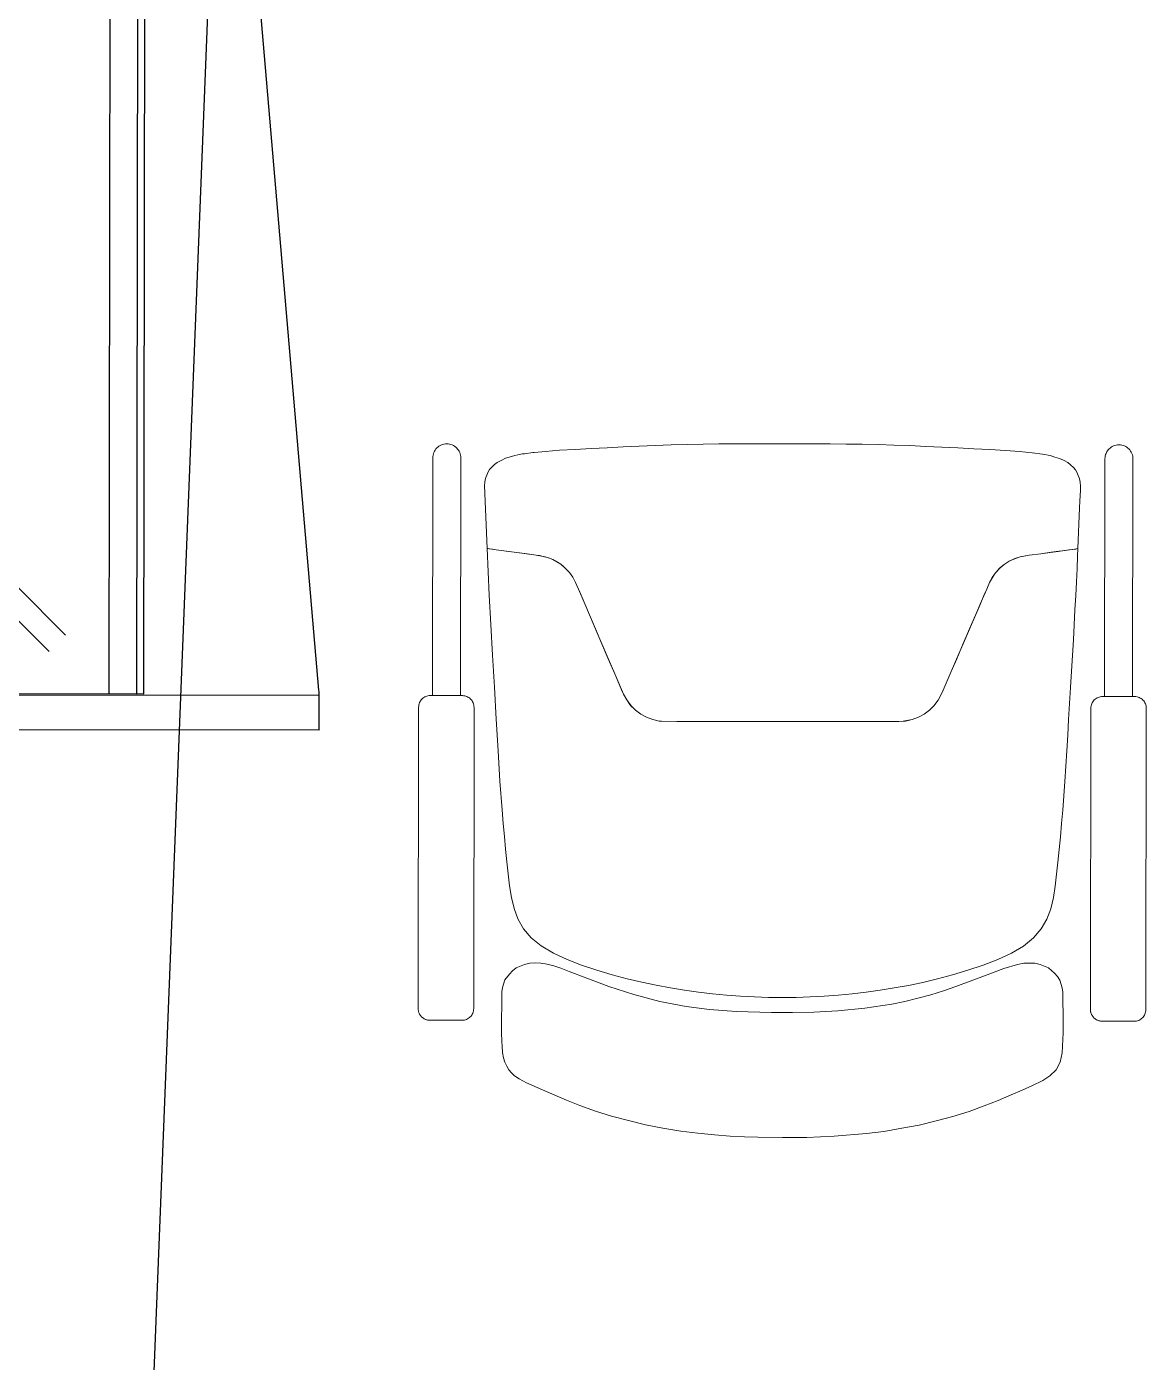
# Model space of a CAD drawing. Header units: inches. Extents: x 54 to 199, y 70 to 109.
# Drawn here: x 89.016 to 89.974, y 75.695 to 76.837 of the extents above; entities that cross this region are included whole.
import ezdxf
from ezdxf.enums import TextEntityAlignment as Align

# ---------------------------------------------------------------- set-up
doc = ezdxf.new("R2010")
doc.units = ezdxf.units.IN
doc.header["$MEASUREMENT"] = 0
for name, pattern in [('ACAD_ISO02W100', [15, 12, -3]), ('ACAD_ISO03W100', [30, 12, -18]), ('HIDDEN', [0.375, 0.25, -0.125]), ('HIDDEN2', [0.1875, 0.125, -0.0625])]:
    doc.linetypes.add(name, pattern=pattern)
doc.layers.add('A002_Pen02', color=2, linetype='Continuous')
doc.layers.add('GOLDCLADDING', color=7, linetype='Continuous', true_color=0xffc20a)
doc.layers.add('HIDDEN-EEE', color=6, linetype='HIDDEN', lineweight=9)
doc.styles.add('ROMANS', font='romans.shx')

# ---------------------------------------------------------------- blocks, each defined once
blk = doc.blocks.new('YJYJJYJTYJTY')
at = {"color": 252, "linetype": 'ACAD_ISO02W100', "ltscale": 3}
for p, q in [((-6.1477, 4.9523, -0.0791), (-6.15, 3.3833, -0.0791)), ((-6.12, 3.3832, -0.0791), (-6.1177, 4.9522, -0.0791)), ((-6.126, 3.3832, -0.0791), (-6.1242, 4.5986, -0.0791)), ((-6.228, 3.4747, -0.0791), (-6.1869, 3.4334, -0.0791)), ((-6.248, 3.4664, -0.0791), (-6.201, 3.4193, -0.0791)), ((-6.526, 3.3838, -0.0791), (-6.126, 3.3832, -0.0791)), ((-6.15, 3.3833, -0.0791), (-6.12, 3.3832, -0.0791))]:
    blk.add_line(p, q, dxfattribs=at)
at = {"color": 252, "lineweight": 25}
for p, q in [((-5.9702, 3.3862, -0.0791), (-6.0685, 4.5291, -0.0791)), ((-5.97, 3.352, -0.0791), (-5.97, 3.3818, -0.0791)), ((-5.97, 3.352, -0.0791), (-6.57, 3.3529, -0.0791))]:
    blk.add_line(p, q, dxfattribs=at)
blk.add_arc((-6.02, 3.3819, -0.0791), 0.05, 359.915, 4.915, dxfattribs=at)
at = {"layer": 'A002_Pen02', "color": 252, "linetype": 'ACAD_ISO03W100'}
blk.add_line((-6.57, 3.3829, -0.0791), (-5.97, 3.382, -0.0791), dxfattribs=at)
at = {"layer": 'HIDDEN-EEE', "color": 252, "linetype": 'HIDDEN2', "ltscale": 300}
for p, q in [((-5.8056, 3.5862, -0.0791), (-5.8027, 3.5871, -0.0791)), ((-5.8027, 3.5871, -0.0791), (-5.8001, 3.5875, -0.0791)), ((-5.8001, 3.5875, -0.0791), (-5.7961, 3.5883, -0.0791)), ((-5.7961, 3.5883, -0.0791), (-5.7945, 3.5885, -0.0791)), ((-5.7945, 3.5885, -0.0791), (-5.7873, 3.5895, -0.0791)), ((-5.7873, 3.5895, -0.0791), (-5.7862, 3.5895, -0.0791)), ((-5.7862, 3.5895, -0.0791), (-5.7766, 3.5905, -0.0791)), ((-5.7766, 3.5905, -0.0791), (-5.7644, 3.5914, -0.0791)), ((-5.7644, 3.5914, -0.0791), (-5.7511, 3.5922, -0.0791)), ((-5.7511, 3.5922, -0.0791), (-5.7374, 3.5929, -0.0791)), ((-5.7374, 3.5929, -0.0791), (-5.7237, 3.5936, -0.0791)), ((-5.7237, 3.5936, -0.0791), (-5.71, 3.5943, -0.0791)), ((-5.71, 3.5943, -0.0791), (-5.6963, 3.5949, -0.0791)), ((-5.6963, 3.5949, -0.0791), (-5.6827, 3.5955, -0.0791)), ((-5.6827, 3.5955, -0.0791), (-5.669, 3.596, -0.0791)), ((-5.669, 3.596, -0.0791), (-5.6554, 3.5964, -0.0791)), ((-5.6554, 3.5964, -0.0791), (-5.6418, 3.5967, -0.0791)), ((-5.6418, 3.5967, -0.0791), (-5.6282, 3.5969, -0.0791)), ((-5.6282, 3.5969, -0.0791), (-5.6146, 3.597, -0.0791)), ((-5.6146, 3.597, -0.0791), (-5.601, 3.597, -0.0791)), ((-5.601, 3.597, -0.0791), (-5.5874, 3.597, -0.0791)), ((-5.5874, 3.597, -0.0791), (-5.5738, 3.597, -0.0791)), ((-5.5738, 3.597, -0.0791), (-5.5602, 3.597, -0.0791)), ((-5.5602, 3.597, -0.0791), (-5.5466, 3.597, -0.0791)), ((-5.5466, 3.597, -0.0791), (-5.533, 3.5969, -0.0791)), ((-5.533, 3.5969, -0.0791), (-5.5194, 3.5968, -0.0791)), ((-5.5194, 3.5968, -0.0791), (-5.5058, 3.5966, -0.0791)), ((-5.5058, 3.5966, -0.0791), (-5.4922, 3.5963, -0.0791)), ((-5.4922, 3.5963, -0.0791), (-5.4786, 3.5959, -0.0791)), ((-5.4786, 3.5959, -0.0791), (-5.465, 3.5954, -0.0791)), ((-5.465, 3.5954, -0.0791), (-5.4514, 3.5948, -0.0791)), ((-5.4514, 3.5948, -0.0791), (-5.4377, 3.5942, -0.0791)), ((-5.4377, 3.5942, -0.0791), (-5.424, 3.5935, -0.0791)), ((-5.424, 3.5935, -0.0791), (-5.4102, 3.5928, -0.0791)), ((-5.4102, 3.5928, -0.0791), (-5.3965, 3.5921, -0.0791)), ((-5.3965, 3.5921, -0.0791), (-5.3833, 3.5913, -0.0791)), ((-5.3833, 3.5913, -0.0791), (-5.3711, 3.5904, -0.0791)), ((-5.3711, 3.5904, -0.0791), (-5.3604, 3.5893, -0.0791)), ((-5.3604, 3.5893, -0.0791), (-5.3516, 3.5881, -0.0791)), ((-5.3516, 3.5881, -0.0791), (-5.3449, 3.5869, -0.0791)), ((-5.3449, 3.5869, -0.0791), (-5.3409, 3.5856, -0.0791)), ((-5.8732, 3.3817, -0.0791), (-5.8729, 3.585, -0.0791)), ((-5.8492, 3.3816, -0.0791), (-5.8489, 3.5849, -0.0791)), ((-5.8243, 3.5749, -0.0791), (-5.8225, 3.5769, -0.0791)), ((-5.8225, 3.5769, -0.0791), (-5.8202, 3.5793, -0.0791)), ((-5.8202, 3.5793, -0.0791), (-5.8177, 3.5811, -0.0791)), ((-5.8177, 3.5811, -0.0791), (-5.8139, 3.5831, -0.0791)), ((-5.8139, 3.5831, -0.0791), (-5.8108, 3.5846, -0.0791)), ((-5.8108, 3.5846, -0.0791), (-5.8056, 3.5862, -0.0791)), ((-5.3409, 3.5856, -0.0791), (-5.3369, 3.5844, -0.0791)), ((-5.3369, 3.5844, -0.0791), (-5.3337, 3.583, -0.0791)), ((-5.3337, 3.583, -0.0791), (-5.33, 3.5809, -0.0791)), ((-5.33, 3.5809, -0.0791), (-5.3275, 3.5791, -0.0791)), ((-5.3275, 3.5791, -0.0791), (-5.3252, 3.5767, -0.0791)), ((-5.3252, 3.5767, -0.0791), (-5.3233, 3.5747, -0.0791)), ((-5.2985, 3.3808, -0.0791), (-5.2982, 3.5841, -0.0791)), ((-5.2745, 3.3808, -0.0791), (-5.2742, 3.5841, -0.0791)), ((-5.8286, 3.5612, -0.0791), (-5.8283, 3.5642, -0.0791)), ((-5.8283, 3.5642, -0.0791), (-5.8281, 3.5662, -0.0791)), ((-5.8281, 3.5662, -0.0791), (-5.8276, 3.5682, -0.0791)), ((-5.8276, 3.5682, -0.0791), (-5.8267, 3.5701, -0.0791)), ((-5.8267, 3.5701, -0.0791), (-5.8256, 3.5729, -0.0791)), ((-5.8256, 3.5729, -0.0791), (-5.8243, 3.5749, -0.0791)), ((-5.3233, 3.5747, -0.0791), (-5.3221, 3.5727, -0.0791)), ((-5.3221, 3.5727, -0.0791), (-5.321, 3.5699, -0.0791)), ((-5.321, 3.5699, -0.0791), (-5.3201, 3.568, -0.0791)), ((-5.3201, 3.568, -0.0791), (-5.3196, 3.566, -0.0791)), ((-5.3196, 3.566, -0.0791), (-5.3194, 3.564, -0.0791)), ((-5.3194, 3.564, -0.0791), (-5.3191, 3.561, -0.0791)), ((-5.8264, 3.5075, -0.0791), (-5.8286, 3.5612, -0.0791)), ((-5.3192, 3.5574, -0.0791), (-5.3197, 3.5479, -0.0791)), ((-5.3191, 3.561, -0.0791), (-5.3192, 3.5574, -0.0791)), ((-5.3199, 3.5421, -0.0791), (-5.3213, 3.5073, -0.0791)), ((-5.3197, 3.5479, -0.0791), (-5.3199, 3.5421, -0.0791)), ((-5.8256, 3.5074, -0.0791), (-5.8264, 3.5075, -0.0791)), ((-5.8264, 3.5075, -0.0791), (-5.8187, 3.5064, -0.0791)), ((-5.8246, 3.4675, -0.0791), (-5.8264, 3.5075, -0.0791)), ((-5.8264, 3.5075, -0.0791), (-5.8264, 3.5075, -0.0791)), ((-5.8247, 3.5072, -0.0791), (-5.8256, 3.5074, -0.0791)), ((-5.8219, 3.5069, -0.0791), (-5.8247, 3.5072, -0.0791)), ((-5.8187, 3.5064, -0.0791), (-5.8219, 3.5069, -0.0791)), ((-5.3262, 3.5066, -0.0791), (-5.329, 3.5062, -0.0791)), ((-5.3285, 3.5063, -0.0791), (-5.3258, 3.5067, -0.0791)), ((-5.3243, 3.5069, -0.0791), (-5.3262, 3.5066, -0.0791)), ((-5.3258, 3.5067, -0.0791), (-5.324, 3.5069, -0.0791)), ((-5.3232, 3.507, -0.0791), (-5.3243, 3.5069, -0.0791)), ((-5.324, 3.5069, -0.0791), (-5.3213, 3.5073, -0.0791)), ((-5.3221, 3.5072, -0.0791), (-5.3232, 3.507, -0.0791)), ((-5.3213, 3.5073, -0.0791), (-5.3221, 3.5072, -0.0791)), ((-5.3213, 3.5073, -0.0791), (-5.3216, 3.5008, -0.0791)), ((-5.8102, 3.5053, -0.0791), (-5.8187, 3.5064, -0.0791)), ((-5.8187, 3.5064, -0.0791), (-5.8034, 3.5043, -0.0791)), ((-5.8034, 3.5043, -0.0791), (-5.8102, 3.5053, -0.0791)), ((-5.7948, 3.5032, -0.0791), (-5.8034, 3.5043, -0.0791)), ((-5.8034, 3.5043, -0.0791), (-5.7941, 3.5031, -0.0791)), ((-5.7846, 3.5018, -0.0791), (-5.7948, 3.5032, -0.0791)), ((-5.7941, 3.5031, -0.0791), (-5.7846, 3.5018, -0.0791)), ((-5.7816, 3.5014, -0.0791), (-5.7846, 3.5018, -0.0791)), ((-5.7846, 3.5018, -0.0791), (-5.7769, 3.5004, -0.0791)), ((-5.7731, 3.4991, -0.0791), (-5.7816, 3.5014, -0.0791)), ((-5.7769, 3.5004, -0.0791), (-5.7721, 3.4988, -0.0791)), ((-5.7703, 3.4979, -0.0791), (-5.7731, 3.4991, -0.0791)), ((-5.7721, 3.4988, -0.0791), (-5.7676, 3.4966, -0.0791)), ((-5.7634, 3.4939, -0.0791), (-5.7703, 3.4979, -0.0791)), ((-5.7676, 3.4966, -0.0791), (-5.7634, 3.4939, -0.0791)), ((-5.3801, 3.4965, -0.0791), (-5.3844, 3.4937, -0.0791)), ((-5.3844, 3.4937, -0.0791), (-5.3801, 3.4965, -0.0791)), ((-5.3801, 3.4965, -0.0791), (-5.3746, 3.499, -0.0791)), ((-5.3753, 3.4988, -0.0791), (-5.3801, 3.4965, -0.0791)), ((-5.3708, 3.5003, -0.0791), (-5.3753, 3.4988, -0.0791)), ((-5.3746, 3.499, -0.0791), (-5.3708, 3.5003, -0.0791)), ((-5.3631, 3.5016, -0.0791), (-5.3708, 3.5003, -0.0791)), ((-5.3708, 3.5003, -0.0791), (-5.3659, 3.5012, -0.0791)), ((-5.3659, 3.5012, -0.0791), (-5.3631, 3.5016, -0.0791)), ((-5.353, 3.503, -0.0791), (-5.3631, 3.5016, -0.0791)), ((-5.3631, 3.5016, -0.0791), (-5.353, 3.503, -0.0791)), ((-5.353, 3.503, -0.0791), (-5.3443, 3.5042, -0.0791)), ((-5.345, 3.5041, -0.0791), (-5.353, 3.503, -0.0791)), ((-5.3381, 3.505, -0.0791), (-5.345, 3.5041, -0.0791)), ((-5.3443, 3.5042, -0.0791), (-5.3375, 3.5051, -0.0791)), ((-5.3329, 3.5057, -0.0791), (-5.3381, 3.505, -0.0791)), ((-5.3375, 3.5051, -0.0791), (-5.3323, 3.5058, -0.0791)), ((-5.329, 3.5062, -0.0791), (-5.3329, 3.5057, -0.0791)), ((-5.3323, 3.5058, -0.0791), (-5.3285, 3.5063, -0.0791)), ((-5.3216, 3.5008, -0.0791), (-5.322, 3.4903, -0.0791)), ((-5.7615, 3.4923, -0.0791), (-5.7634, 3.4939, -0.0791)), ((-5.7634, 3.4939, -0.0791), (-5.7599, 3.4909, -0.0791)), ((-5.7561, 3.4869, -0.0791), (-5.7615, 3.4923, -0.0791)), ((-5.7599, 3.4909, -0.0791), (-5.7561, 3.4869, -0.0791)), ((-5.7532, 3.4828, -0.0791), (-5.7561, 3.4869, -0.0791)), ((-5.7561, 3.4869, -0.0791), (-5.7532, 3.4828, -0.0791)), ((-5.3969, 3.4783, -0.0791), (-5.3925, 3.4856, -0.0791)), ((-5.3925, 3.4856, -0.0791), (-5.3945, 3.4827, -0.0791)), ((-5.3925, 3.4856, -0.0791), (-5.3882, 3.4905, -0.0791)), ((-5.3916, 3.4868, -0.0791), (-5.3925, 3.4856, -0.0791)), ((-5.3879, 3.4908, -0.0791), (-5.3916, 3.4868, -0.0791)), ((-5.3882, 3.4905, -0.0791), (-5.3844, 3.4937, -0.0791)), ((-5.3844, 3.4937, -0.0791), (-5.3879, 3.4908, -0.0791)), ((-5.322, 3.4903, -0.0791), (-5.3225, 3.479, -0.0791)), ((-5.7508, 3.4784, -0.0791), (-5.7532, 3.4828, -0.0791)), ((-5.7532, 3.4828, -0.0791), (-5.7508, 3.4784, -0.0791)), ((-5.7484, 3.4727, -0.0791), (-5.7508, 3.4784, -0.0791)), ((-5.7508, 3.4784, -0.0791), (-5.7461, 3.4675, -0.0791)), ((-5.7438, 3.462, -0.0791), (-5.7484, 3.4727, -0.0791)), ((-5.404, 3.4618, -0.0791), (-5.3993, 3.4727, -0.0791)), ((-5.3993, 3.4727, -0.0791), (-5.4016, 3.4673, -0.0791)), ((-5.3969, 3.4783, -0.0791), (-5.3993, 3.4727, -0.0791)), ((-5.3993, 3.4727, -0.0791), (-5.3969, 3.4783, -0.0791)), ((-5.3945, 3.4827, -0.0791), (-5.3969, 3.4783, -0.0791)), ((-5.3225, 3.479, -0.0791), (-5.3231, 3.4673, -0.0791)), ((-5.8233, 3.4425, -0.0791), (-5.8246, 3.4675, -0.0791)), ((-5.7461, 3.4675, -0.0791), (-5.7389, 3.4507, -0.0791)), ((-5.7389, 3.4507, -0.0791), (-5.7438, 3.462, -0.0791)), ((-5.4088, 3.4505, -0.0791), (-5.404, 3.4618, -0.0791)), ((-5.4016, 3.4673, -0.0791), (-5.405, 3.4595, -0.0791)), ((-5.3231, 3.4673, -0.0791), (-5.3238, 3.455, -0.0791)), ((-5.7338, 3.4388, -0.0791), (-5.7389, 3.4507, -0.0791)), ((-5.7389, 3.4507, -0.0791), (-5.7317, 3.4338, -0.0791)), ((-5.405, 3.4595, -0.0791), (-5.4305, 3.4002, -0.0791)), ((-5.4139, 3.4387, -0.0791), (-5.4088, 3.4505, -0.0791)), ((-5.3238, 3.455, -0.0791), (-5.3245, 3.4423, -0.0791)), ((-5.8217, 3.4161, -0.0791), (-5.8233, 3.4425, -0.0791)), ((-5.7285, 3.4264, -0.0791), (-5.7338, 3.4388, -0.0791)), ((-5.4193, 3.4263, -0.0791), (-5.4139, 3.4387, -0.0791)), ((-5.3245, 3.4423, -0.0791), (-5.3252, 3.4292, -0.0791)), ((-5.7317, 3.4338, -0.0791), (-5.7247, 3.4175, -0.0791)), ((-5.3252, 3.4292, -0.0791), (-5.326, 3.4159, -0.0791)), ((-5.8201, 3.3889, -0.0791), (-5.8217, 3.4161, -0.0791)), ((-5.7229, 3.4132, -0.0791), (-5.7285, 3.4264, -0.0791)), ((-5.7247, 3.4175, -0.0791), (-5.7173, 3.4003, -0.0791)), ((-5.4249, 3.4131, -0.0791), (-5.4193, 3.4263, -0.0791)), ((-5.326, 3.4159, -0.0791), (-5.3269, 3.4024, -0.0791)), ((-5.7173, 3.4003, -0.0791), (-5.7229, 3.4132, -0.0791)), ((-5.4296, 3.4022, -0.0791), (-5.4249, 3.4131, -0.0791)), ((-5.7114, 3.3865, -0.0791), (-5.7173, 3.4003, -0.0791)), ((-5.7173, 3.4003, -0.0791), (-5.7099, 3.3829, -0.0791)), ((-5.4373, 3.3843, -0.0791), (-5.4296, 3.4022, -0.0791)), ((-5.4305, 3.4002, -0.0791), (-5.4373, 3.3843, -0.0791)), ((-5.3269, 3.4024, -0.0791), (-5.3277, 3.3887, -0.0791)), ((-5.8475, 3.3816, -0.0791), (-5.875, 3.3817, -0.0791)), ((-5.8186, 3.3615, -0.0791), (-5.8201, 3.3889, -0.0791)), ((-5.7099, 3.3829, -0.0791), (-5.7114, 3.3865, -0.0791)), ((-5.7071, 3.3779, -0.0791), (-5.7099, 3.3829, -0.0791)), ((-5.7099, 3.3829, -0.0791), (-5.7071, 3.3779, -0.0791)), ((-5.4373, 3.3843, -0.0791), (-5.4407, 3.3778, -0.0791)), ((-5.4407, 3.3778, -0.0791), (-5.4373, 3.3843, -0.0791)), ((-5.3277, 3.3887, -0.0791), (-5.3285, 3.375, -0.0791)), ((-5.3002, 3.3808, -0.0791), (-5.2728, 3.3808, -0.0791)), ((-5.885, 3.3717, -0.0791), (-5.8854, 3.114, -0.0791)), ((-5.8379, 3.114, -0.0791), (-5.8376, 3.3716, -0.0791)), ((-5.7037, 3.3733, -0.0791), (-5.7071, 3.3779, -0.0791)), ((-5.7071, 3.3779, -0.0791), (-5.7034, 3.373, -0.0791)), ((-5.7001, 3.3697, -0.0791), (-5.7037, 3.3733, -0.0791)), ((-5.7034, 3.373, -0.0791), (-5.6997, 3.3693, -0.0791)), ((-5.6997, 3.3693, -0.0791), (-5.7001, 3.3697, -0.0791)), ((-5.4441, 3.3732, -0.0791), (-5.4482, 3.3692, -0.0791)), ((-5.4482, 3.3692, -0.0791), (-5.4444, 3.3729, -0.0791)), ((-5.4444, 3.3729, -0.0791), (-5.4407, 3.3778, -0.0791)), ((-5.4407, 3.3778, -0.0791), (-5.4441, 3.3732, -0.0791)), ((-5.3285, 3.375, -0.0791), (-5.3293, 3.3613, -0.0791)), ((-5.3106, 3.1132, -0.0791), (-5.3102, 3.3708, -0.0791)), ((-5.2628, 3.3708, -0.0791), (-5.2632, 3.1131, -0.0791)), ((-5.8171, 3.3345, -0.0791), (-5.8186, 3.3615, -0.0791)), ((-5.6951, 3.3659, -0.0791), (-5.6997, 3.3693, -0.0791)), ((-5.6997, 3.3693, -0.0791), (-5.6951, 3.3659, -0.0791)), ((-5.6902, 3.3632, -0.0791), (-5.6951, 3.3659, -0.0791)), ((-5.6951, 3.3659, -0.0791), (-5.6902, 3.3632, -0.0791)), ((-5.6848, 3.3611, -0.0791), (-5.6902, 3.3632, -0.0791)), ((-5.6902, 3.3632, -0.0791), (-5.6848, 3.3611, -0.0791)), ((-5.6792, 3.3599, -0.0791), (-5.6848, 3.3611, -0.0791)), ((-5.6848, 3.3611, -0.0791), (-5.6792, 3.3599, -0.0791)), ((-5.6772, 3.3598, -0.0791), (-5.6792, 3.3599, -0.0791)), ((-5.6792, 3.3599, -0.0791), (-5.6772, 3.3598, -0.0791)), ((-5.6643, 3.3595, -0.0791), (-5.6772, 3.3598, -0.0791)), ((-5.6772, 3.3598, -0.0791), (-5.6643, 3.3595, -0.0791)), ((-5.4836, 3.3594, -0.0791), (-5.6643, 3.3595, -0.0791)), ((-5.6643, 3.3595, -0.0791), (-5.4835, 3.3595, -0.0791)), ((-5.4743, 3.3594, -0.0791), (-5.4836, 3.3594, -0.0791)), ((-5.4835, 3.3595, -0.0791), (-5.4743, 3.3594, -0.0791)), ((-5.4706, 3.3597, -0.0791), (-5.4743, 3.3594, -0.0791)), ((-5.4743, 3.3594, -0.0791), (-5.4706, 3.3597, -0.0791)), ((-5.4631, 3.3611, -0.0791), (-5.4706, 3.3597, -0.0791)), ((-5.4706, 3.3597, -0.0791), (-5.4686, 3.3599, -0.0791)), ((-5.4686, 3.3599, -0.0791), (-5.4631, 3.3611, -0.0791)), ((-5.4576, 3.3631, -0.0791), (-5.4631, 3.3611, -0.0791)), ((-5.4631, 3.3611, -0.0791), (-5.4576, 3.3631, -0.0791)), ((-5.4527, 3.3658, -0.0791), (-5.4576, 3.3631, -0.0791)), ((-5.4576, 3.3631, -0.0791), (-5.4527, 3.3658, -0.0791)), ((-5.4482, 3.3692, -0.0791), (-5.4527, 3.3658, -0.0791)), ((-5.4527, 3.3658, -0.0791), (-5.4482, 3.3692, -0.0791)), ((-5.3293, 3.3613, -0.0791), (-5.33, 3.3478, -0.0791)), ((-5.33, 3.3478, -0.0791), (-5.3308, 3.3344, -0.0791)), ((-5.8155, 3.3085, -0.0791), (-5.8171, 3.3345, -0.0791)), ((-5.3308, 3.3344, -0.0791), (-5.3316, 3.3212, -0.0791)), ((-5.3316, 3.3212, -0.0791), (-5.3324, 3.3083, -0.0791)), ((-5.8137, 3.284, -0.0791), (-5.8155, 3.3085, -0.0791)), ((-5.3324, 3.3083, -0.0791), (-5.3333, 3.2959, -0.0791)), ((-5.3333, 3.2959, -0.0791), (-5.3342, 3.2838, -0.0791)), ((-5.8127, 3.2724, -0.0791), (-5.8137, 3.284, -0.0791)), ((-5.3342, 3.2838, -0.0791), (-5.3352, 3.2722, -0.0791)), ((-5.8117, 3.2611, -0.0791), (-5.8127, 3.2724, -0.0791)), ((-5.3352, 3.2722, -0.0791), (-5.3362, 3.2609, -0.0791)), ((-5.8106, 3.2502, -0.0791), (-5.8117, 3.2611, -0.0791)), ((-5.3362, 3.2609, -0.0791), (-5.3373, 3.25, -0.0791)), ((-5.8095, 3.2395, -0.0791), (-5.8106, 3.2502, -0.0791)), ((-5.3373, 3.25, -0.0791), (-5.3384, 3.2393, -0.0791)), ((-5.8084, 3.2291, -0.0791), (-5.8095, 3.2395, -0.0791)), ((-5.3384, 3.2393, -0.0791), (-5.3395, 3.2289, -0.0791)), ((-5.8072, 3.2189, -0.0791), (-5.8084, 3.2291, -0.0791)), ((-5.3395, 3.2289, -0.0791), (-5.3407, 3.2188, -0.0791)), ((-5.8057, 3.2091, -0.0791), (-5.8072, 3.2189, -0.0791)), ((-5.3407, 3.2188, -0.0791), (-5.3423, 3.2089, -0.0791)), ((-5.8034, 3.1996, -0.0791), (-5.8057, 3.2091, -0.0791)), ((-5.8001, 3.1906, -0.0791), (-5.8034, 3.1996, -0.0791)), ((-5.3445, 3.1994, -0.0791), (-5.3479, 3.1905, -0.0791)), ((-5.3423, 3.2089, -0.0791), (-5.3445, 3.1994, -0.0791)), ((-5.7953, 3.1823, -0.0791), (-5.8001, 3.1906, -0.0791)), ((-5.3479, 3.1905, -0.0791), (-5.3526, 3.1821, -0.0791)), ((-5.7887, 3.1746, -0.0791), (-5.7953, 3.1823, -0.0791)), ((-5.3526, 3.1821, -0.0791), (-5.3592, 3.1744, -0.0791)), ((-5.7801, 3.1677, -0.0791), (-5.7887, 3.1746, -0.0791)), ((-5.7698, 3.1615, -0.0791), (-5.7801, 3.1677, -0.0791)), ((-5.3678, 3.1675, -0.0791), (-5.3782, 3.1614, -0.0791)), ((-5.3592, 3.1744, -0.0791), (-5.3678, 3.1675, -0.0791)), ((-5.7945, 3.1517, 0.3403), (-5.7899, 3.1529, 0.3403)), ((-5.7899, 3.1529, 0.3403), (-5.7848, 3.1531, 0.3403)), ((-5.7848, 3.1531, 0.3403), (-5.7806, 3.1529, 0.3403)), ((-5.7806, 3.1529, 0.3403), (-5.775, 3.1519, 0.3403)), ((-5.7581, 3.156, -0.0791), (-5.7698, 3.1615, -0.0791)), ((-5.7456, 3.1511, -0.0791), (-5.7581, 3.156, -0.0791)), ((-5.3898, 3.1559, -0.0791), (-5.4024, 3.151, -0.0791)), ((-5.3782, 3.1614, -0.0791), (-5.3898, 3.1559, -0.0791)), ((-5.373, 3.1517, 0.3403), (-5.3674, 3.1527, 0.3403)), ((-5.3674, 3.1527, 0.3403), (-5.3581, 3.1527, 0.3403)), ((-5.3581, 3.1527, 0.3403), (-5.3535, 3.1516, 0.3403)), ((-5.8112, 3.1385, 0.3403), (-5.8074, 3.1435, 0.3403)), ((-5.8074, 3.1435, 0.3403), (-5.8048, 3.1463, 0.3403)), ((-5.8048, 3.1463, 0.3403), (-5.8015, 3.1488, 0.3403)), ((-5.8015, 3.1488, 0.3403), (-5.7945, 3.1517, 0.3403)), ((-5.775, 3.1519, 0.3403), (-5.7693, 3.1504, 0.3403)), ((-5.7693, 3.1504, 0.3403), (-5.7633, 3.1485, 0.3403)), ((-5.7633, 3.1485, 0.3403), (-5.7564, 3.1458, 0.3403)), ((-5.7564, 3.1458, 0.3403), (-5.7412, 3.1399, 0.3403)), ((-5.7325, 3.1468, -0.0791), (-5.7456, 3.1511, -0.0791)), ((-5.7194, 3.1429, -0.0791), (-5.7325, 3.1468, -0.0791)), ((-5.7066, 3.1395, -0.0791), (-5.7194, 3.1429, -0.0791)), ((-5.4286, 3.1428, -0.0791), (-5.4414, 3.1394, -0.0791)), ((-5.4154, 3.1467, -0.0791), (-5.4286, 3.1428, -0.0791)), ((-5.4256, 3.1328, 0.3403), (-5.399, 3.1428, 0.3403)), ((-5.4024, 3.151, -0.0791), (-5.4154, 3.1467, -0.0791)), ((-5.399, 3.1428, 0.3403), (-5.3847, 3.1483, 0.3403)), ((-5.3847, 3.1483, 0.3403), (-5.373, 3.1517, 0.3403)), ((-5.3535, 3.1516, 0.3403), (-5.3465, 3.1487, 0.3403)), ((-5.3465, 3.1487, 0.3403), (-5.3414, 3.1442, 0.3403)), ((-5.3414, 3.1442, 0.3403), (-5.3388, 3.1414, 0.3403)), ((-5.3388, 3.1414, 0.3403), (-5.3368, 3.1383, 0.3403)), ((-5.8138, 3.1282, 0.3403), (-5.8133, 3.132, 0.3403)), ((-5.8133, 3.132, 0.3403), (-5.8112, 3.1385, 0.3403)), ((-5.7412, 3.1399, 0.3403), (-5.7224, 3.1329, 0.3403)), ((-5.7224, 3.1329, 0.3403), (-5.7009, 3.1259, 0.3403)), ((-5.6941, 3.1365, -0.0791), (-5.7066, 3.1395, -0.0791)), ((-5.6818, 3.1339, -0.0791), (-5.6941, 3.1365, -0.0791)), ((-5.6696, 3.1318, -0.0791), (-5.6818, 3.1339, -0.0791)), ((-5.6576, 3.1297, -0.0791), (-5.6696, 3.1318, -0.0791)), ((-5.6457, 3.128, -0.0791), (-5.6576, 3.1297, -0.0791)), ((-5.4904, 3.1296, -0.0791), (-5.5023, 3.128, -0.0791)), ((-5.4784, 3.1316, -0.0791), (-5.4904, 3.1296, -0.0791)), ((-5.4662, 3.1338, -0.0791), (-5.4784, 3.1316, -0.0791)), ((-5.4539, 3.1364, -0.0791), (-5.4662, 3.1338, -0.0791)), ((-5.4414, 3.1394, -0.0791), (-5.4539, 3.1364, -0.0791)), ((-5.4362, 3.1292, 0.3403), (-5.4256, 3.1328, 0.3403)), ((-5.3368, 3.1383, 0.3403), (-5.3347, 3.1318, 0.3403)), ((-5.3347, 3.1318, 0.3403), (-5.3342, 3.128, 0.3403)), ((-5.814, 3.0934, 0.3403), (-5.8138, 3.1282, 0.3403)), ((-5.7009, 3.1259, 0.3403), (-5.6788, 3.1201, 0.3403)), ((-5.6788, 3.1201, 0.3403), (-5.6561, 3.1158, 0.3403)), ((-5.6337, 3.1266, -0.0791), (-5.6457, 3.128, -0.0791)), ((-5.6218, 3.1254, -0.0791), (-5.6337, 3.1266, -0.0791)), ((-5.6098, 3.1245, -0.0791), (-5.6218, 3.1254, -0.0791)), ((-5.5979, 3.1239, -0.0791), (-5.6098, 3.1245, -0.0791)), ((-5.5859, 3.1235, -0.0791), (-5.5979, 3.1239, -0.0791)), ((-5.574, 3.1234, -0.0791), (-5.5859, 3.1235, -0.0791)), ((-5.5621, 3.1235, -0.0791), (-5.574, 3.1234, -0.0791)), ((-5.5501, 3.1239, -0.0791), (-5.5621, 3.1235, -0.0791)), ((-5.5382, 3.1245, -0.0791), (-5.5501, 3.1239, -0.0791)), ((-5.5262, 3.1254, -0.0791), (-5.5382, 3.1245, -0.0791)), ((-5.5143, 3.1266, -0.0791), (-5.5262, 3.1254, -0.0791)), ((-5.5023, 3.128, -0.0791), (-5.5143, 3.1266, -0.0791)), ((-5.4804, 3.1177, 0.3403), (-5.4692, 3.12, 0.3403)), ((-5.4692, 3.12, 0.3403), (-5.4471, 3.1258, 0.3403)), ((-5.4471, 3.1258, 0.3403), (-5.4362, 3.1292, 0.3403)), ((-5.3342, 3.128, 0.3403), (-5.3341, 3.1196, 0.3403)), ((-5.3341, 3.1196, 0.3403), (-5.3339, 3.1101, 0.3403)), ((-5.6561, 3.1158, 0.3403), (-5.6362, 3.1131, 0.3403)), ((-5.6362, 3.1131, 0.3403), (-5.6134, 3.1114, 0.3403)), ((-5.6134, 3.1114, 0.3403), (-5.5834, 3.1106, 0.3403)), ((-5.5834, 3.1106, 0.3403), (-5.5654, 3.1107, 0.3403)), ((-5.5654, 3.1107, 0.3403), (-5.5472, 3.111, 0.3403)), ((-5.5472, 3.111, 0.3403), (-5.5265, 3.112, 0.3403)), ((-5.5265, 3.112, 0.3403), (-5.5036, 3.1142, 0.3403)), ((-5.5036, 3.1142, 0.3403), (-5.4804, 3.1177, 0.3403)), ((-5.3339, 3.1101, 0.3403), (-5.3339, 3.1017, 0.3403)), ((-5.8754, 3.104, -0.0791), (-5.848, 3.104, -0.0791)), ((-5.3339, 3.1017, 0.3403), (-5.334, 3.0932, 0.3403)), ((-5.2732, 3.1031, -0.0791), (-5.3006, 3.1032, -0.0791)), ((-5.8138, 3.0859, 0.3403), (-5.814, 3.0934, 0.3403)), ((-5.814, 3.0934, 0.3403), (-5.814, 3.0934, 0.3403)), ((-5.8136, 3.0819, 0.3403), (-5.8138, 3.0859, 0.3403)), ((-5.334, 3.0932, 0.3403), (-5.3344, 3.0818, 0.3403)), ((-5.8132, 3.0763, 0.3403), (-5.8136, 3.0819, 0.3403)), ((-5.8123, 3.072, 0.3403), (-5.8132, 3.0763, 0.3403)), ((-5.3348, 3.0761, 0.3403), (-5.3366, 3.0681, 0.3403)), ((-5.3344, 3.0818, 0.3403), (-5.3348, 3.0761, 0.3403)), ((-5.8114, 3.0683, 0.3403), (-5.8123, 3.072, 0.3403)), ((-5.8097, 3.0648, 0.3403), (-5.8114, 3.0683, 0.3403)), ((-5.808, 3.0617, 0.3403), (-5.8097, 3.0648, 0.3403)), ((-5.8056, 3.059, 0.3403), (-5.808, 3.0617, 0.3403)), ((-5.34, 3.0615, 0.3403), (-5.3452, 3.0564, 0.3403)), ((-5.3366, 3.0681, 0.3403), (-5.34, 3.0615, 0.3403)), ((-5.8029, 3.0565, 0.3403), (-5.8056, 3.059, 0.3403)), ((-5.7991, 3.054, 0.3403), (-5.8029, 3.0565, 0.3403)), ((-5.7927, 3.0504, 0.3403), (-5.7991, 3.054, 0.3403)), ((-5.7792, 3.0445, 0.3403), (-5.7927, 3.0504, 0.3403)), ((-5.3512, 3.0525, 0.3403), (-5.3607, 3.0479, 0.3403)), ((-5.3452, 3.0564, 0.3403), (-5.3512, 3.0525, 0.3403)), ((-5.7586, 3.0357, 0.3403), (-5.7792, 3.0445, 0.3403)), ((-5.3785, 3.0401, 0.3403), (-5.3894, 3.0355, 0.3403)), ((-5.3689, 3.0443, 0.3403), (-5.3785, 3.0401, 0.3403)), ((-5.3607, 3.0479, 0.3403), (-5.3689, 3.0443, 0.3403)), ((-5.7471, 3.0312, 0.3403), (-5.7586, 3.0357, 0.3403)), ((-5.7337, 3.0262, 0.3403), (-5.7471, 3.0312, 0.3403)), ((-5.4014, 3.0308, 0.3403), (-5.4144, 3.0261, 0.3403)), ((-5.3894, 3.0355, 0.3403), (-5.4014, 3.0308, 0.3403)), ((-5.72, 3.0219, 0.3403), (-5.7337, 3.0262, 0.3403)), ((-5.691, 3.0145, 0.3403), (-5.72, 3.0219, 0.3403)), ((-5.4424, 3.0179, 0.3403), (-5.4571, 3.0144, 0.3403)), ((-5.4281, 3.0218, 0.3403), (-5.4424, 3.0179, 0.3403)), ((-5.4144, 3.0261, 0.3403), (-5.4281, 3.0218, 0.3403)), ((-5.6762, 3.0117, 0.3403), (-5.691, 3.0145, 0.3403)), ((-5.6609, 3.0091, 0.3403), (-5.6762, 3.0117, 0.3403)), ((-5.6463, 3.0073, 0.3403), (-5.6609, 3.0091, 0.3403)), ((-5.632, 3.0059, 0.3403), (-5.6463, 3.0073, 0.3403)), ((-5.6186, 3.0049, 0.3403), (-5.632, 3.0059, 0.3403)), ((-5.6064, 3.0043, 0.3403), (-5.6186, 3.0049, 0.3403)), ((-5.5951, 3.0039, 0.3403), (-5.6064, 3.0043, 0.3403)), ((-5.5296, 3.0048, 0.3403), (-5.553, 3.0038, 0.3403)), ((-5.502, 3.0071, 0.3403), (-5.5296, 3.0048, 0.3403)), ((-5.4872, 3.009, 0.3403), (-5.502, 3.0071, 0.3403)), ((-5.4719, 3.0116, 0.3403), (-5.4872, 3.009, 0.3403)), ((-5.4571, 3.0144, 0.3403), (-5.4719, 3.0116, 0.3403)), ((-5.574, 3.0037, 0.3403), (-5.5951, 3.0039, 0.3403)), ((-5.553, 3.0038, 0.3403), (-5.574, 3.0037, 0.3403))]:
    blk.add_line(p, q, dxfattribs=at)
for centre, radius, start, end in [((-5.8609, 3.5849, -0.0791), 0.012, 359.915, 179.915), ((-5.2862, 3.5841, -0.0791), 0.012, 359.915, 179.915), ((-5.875, 3.3717, -0.0791), 0.01, 89.915, 179.915), ((-5.8476, 3.3716, -0.0791), 0.01, 359.915, 89.915), ((-5.3002, 3.3708, -0.0791), 0.01, 89.915, 179.915), ((-5.2728, 3.3708, -0.0791), 0.01, 359.915, 89.915), ((-5.8754, 3.114, -0.0791), 0.01, 179.915, 269.915), ((-5.8479, 3.114, -0.0791), 0.01, 269.915, 359.915), ((-5.3006, 3.1132, -0.0791), 0.01, 179.915, 269.915), ((-5.2732, 3.1131, -0.0791), 0.01, 269.915, 359.915)]:
    blk.add_arc(centre, radius, start, end, dxfattribs=at)
at = {"color": 252, "style": 'ROMANS'}
for p in [(4.7732, 7.306, -0.0791), (-4.2306, 7.1738, -0.0791), (-4.3022, 3.7717, -0.0791), (1.3636, 2.2432, -0.0791)]:
    blk.add_attdef('ELEV', text='', height=0.1035, dxfattribs=at).set_placement(p, align=Align.BOTTOM_LEFT)
for p in [(4.7732, 7.2372, -0.0791), (-4.2306, 7.105, -0.0791), (-4.3022, 3.7029, -0.0791), (1.3636, 2.1743, -0.0791)]:
    blk.add_attdef('LEVEL', text='', height=0.1035, dxfattribs=at).set_placement(p, align=Align.TOP_LEFT)

msp = doc.modelspace()

# ---------------------------------------------------------------- linework, layer by layer
at = {"elevation": 0}
msp.add_lwpolyline([(89.303, 80.1866), (89.1187, 75.5212)], dxfattribs=at)

# ---------------------------------------------------------------- block references
at = {"layer": 'GOLDCLADDING'}
msp.add_blockref('YJYJJYJTYJTY', (95.2365, 72.8835, 0.0791), dxfattribs=at)

doc.saveas('drawing.dxf')
